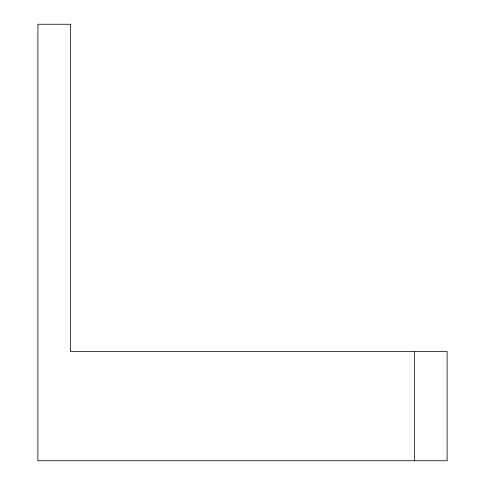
<?xml version="1.0" encoding="UTF-8"?>
<svg xmlns="http://www.w3.org/2000/svg" width="485" height="485" viewBox="0 0 485 485"><rect width="100%" height="100%" fill="white"/><g stroke="black" fill="none" stroke-linecap="round" stroke-linejoin="round"><path stroke-width="0.73" d="M414.372 351.625L414.372 460.75M70.628 24.25L37.891 24.25L37.891 460.75L447.109 460.75L447.109 351.625L70.628 351.625L70.628 24.25"/></g></svg>
